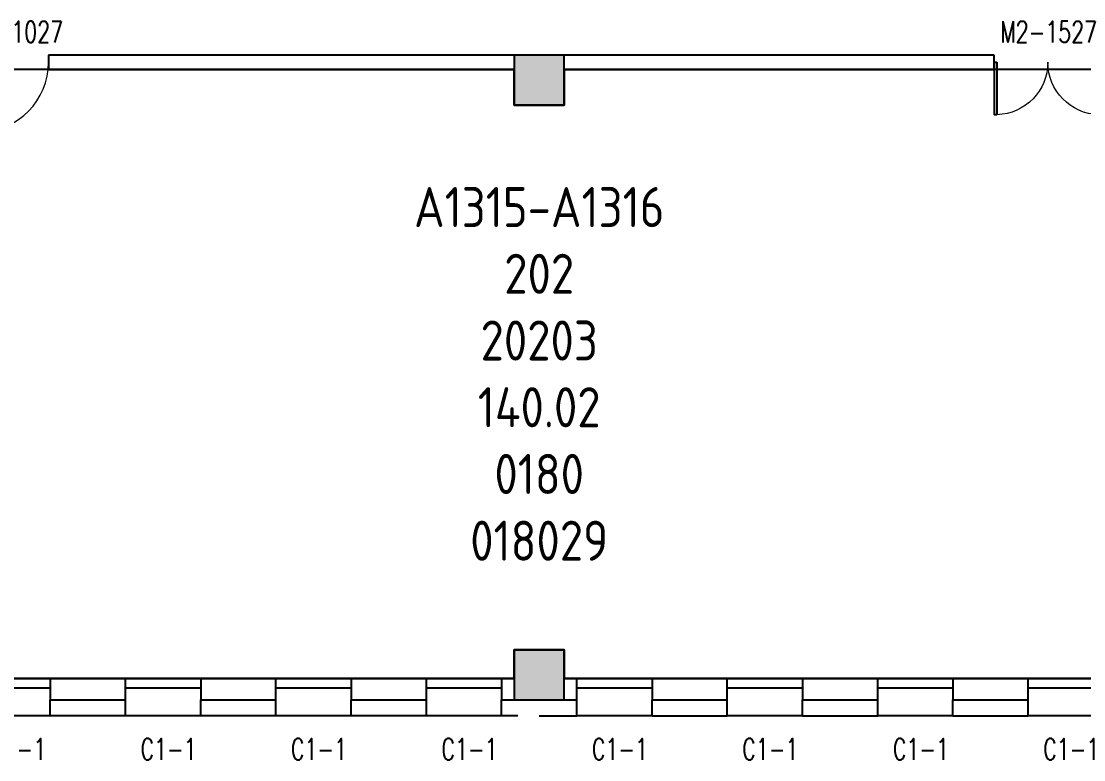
# Model space of a CAD drawing. Extents: x 1914783 to 1990581, y 313528 to 416301.
# Drawn here: x 1925515 to 1940345, y 382828 to 393138 of the extents above; entities that cross this region are included whole.
import ezdxf

# ---------------------------------------------------------------- set-up
doc = ezdxf.new("R2010")
doc.units = 0
doc.header["$LTSCALE"] = 1000
doc.header["$MEASUREMENT"] = 0
for name, color, linetype in [('body', 30, 'Continuous'), ('RM$', 5, 'Continuous'), ('RM$TXT', 5, 'Continuous')]:
    doc.layers.add(name, color=color, linetype=linetype)
doc.styles.add('_TCH_WINDOW', font='txt.shx', dxfattribs={"height": 3.5, "bigfont": 'hztxt.shx'})
doc.styles.get("Standard").update_dxf_attribs({"font": 'gbenor.shx', "bigfont": 'gbcbig.shx'})

# ---------------------------------------------------------------- blocks, each defined once
blk = doc.blocks.new('$WINLIB2D$00000004')
for p, q in [((-0.5, 0.5), (0.5, 0.5)), ((-0.5, 0.2405796575893152), (0.5, 0.2405796575893152)), ((-0.4999999999999999, -0.5), (0.5, -0.5))]:
    blk.add_line(p, q)
blk = doc.blocks.new('$DorLib2D$00000001')
for p, q in [((0.45, 0.9750000000000001), (0.5000000000000002, 0.9750000000000001)), ((0.45, 0), (0.45, 0.9750000000000001)), ((0.5, 0), (0.5, 0.9750000000000001)), ((0.5, 0), (0.45, 0))]:
    blk.add_line(p, q)
at = {"lineweight": 13}
blk.add_arc((0.475, 0), 0.975, 91.4692835813538, 180, dxfattribs=at)
blk = doc.blocks.new('$DorLib2D$00000002')
for p, q in [((-0.5, -5.684341886080802e-17), (-0.5000000000000007, 0.4875)), ((-0.4750000000000007, 0.4875), (-0.5000000000000007, 0.4875)), ((-0.475, -2.842170943040401e-17), (-0.4750000000000007, 0.4875)), ((0.475, -2.842170943040401e-17), (0.4750000000000007, 0.4875)), ((0.4750000000000007, 0.4875), (0.5000000000000007, 0.4875)), ((0.5, -5.684341886080802e-17), (0.5000000000000007, 0.4875)), ((-0.5, -5.684341886080802e-17), (-0.475, -2.842170943040401e-17)), ((0.5, -5.684341886080802e-17), (0.475, -2.842170943040401e-17))]:
    blk.add_line(p, q)
at = {"lineweight": 13}
for centre, start, end in [((-0.4875, -4.263256414560601e-17), 0, 88.53071641864632), ((0.4875, -4.263256414560601e-17), 91.4692835813537, 180)]:
    blk.add_arc(centre, 0.4875, start, end, dxfattribs=at)

msp = doc.modelspace()

# ---------------------------------------------------------------- hatches: boundary and pattern name
at = {"layer": 'body'}
for points in [[(1932394.367475049, 391964.4910987295), (1933094.367475049, 391964.4910987295), (1933094.367475049, 392664.4989112291), (1932394.367475049, 392664.4989112291)], [(1932394.367475156, 383664.5067237632), (1933094.367475156, 383664.5067237632), (1933094.367475156, 384364.4989112623), (1932394.367475156, 384364.4989112623)]]:
    msp.add_hatch(color=256, dxfattribs=at).paths.add_polyline_path(points)

# ---------------------------------------------------------------- linework, layer by layer
for p, q in [((1932394.367475037, 392664.5067241123), (1925894.851408996, 392664.5067241151)), ((1925894.851408996, 392664.5067241151), (1925894.851408996, 392464.5067241)), ((1933094.367475049, 392664.4989112291), (1932394.367475049, 392664.4989112291)), ((1932394.367475049, 392664.4989112291), (1932394.367475049, 391964.4910987295)), ((1939093.883541107, 392664.5067241052), (1933094.367475038, 392664.5067240968)), ((1933094.367475049, 391964.4910987295), (1933094.367475049, 392664.4989112291)), ((1939093.883541107, 392464.5067241052), (1939093.883541107, 392664.5067241052)), ((1925894.851408996, 392464.5067241), (1932394.367475037, 392464.5067241203)), ((1933094.367475038, 392464.506724106), (1939093.883541107, 392464.5067241052)), ((1932394.367475049, 391964.4910987295), (1933094.367475049, 391964.4910987295)), ((1933094.367475156, 384364.4989112623), (1932394.367475156, 384364.4989112623)), ((1932394.367475156, 384364.4989112623), (1932394.367475156, 383664.5067237632)), ((1933094.367475156, 383664.5067237632), (1933094.367475156, 384364.4989112623)), ((1926969.367475179, 383964.506724113), (1925919.367475179, 383964.5067241123)), ((1925919.367475179, 383964.5067241123), (1925919.367475179, 383664.5067241017)), ((1926969.367475179, 383664.5067241017), (1926969.367475179, 383964.506724113)), ((1929069.367475179, 383964.5067241142), (1928019.367475179, 383964.5067241135)), ((1928019.367475179, 383964.5067241135), (1928019.367475179, 383664.5067241017)), ((1929069.367475179, 383664.5067241017), (1929069.367475179, 383964.5067241142)), ((1931169.367475281, 383964.5067241155), (1930119.367475179, 383964.5067241149)), ((1930119.367475179, 383964.5067241149), (1930119.367475179, 383664.5067241017)), ((1931169.367475281, 383664.5067241017), (1931169.367475281, 383964.5067241155)), ((1932394.367475108, 383964.5067239188), (1932219.367475281, 383964.5067241162)), ((1932219.367475281, 383964.5067241162), (1932219.367475281, 383664.5067241017)), ((1933269.367475281, 383964.5067241067), (1933094.367475109, 383964.506724242)), ((1933269.367475281, 383664.5067241067), (1933269.367475281, 383964.5067241067)), ((1935369.367475281, 383964.5067241067), (1934319.367475281, 383964.5067241067)), ((1934319.367475281, 383964.5067241067), (1934319.367475281, 383664.5067241067)), ((1935369.367475281, 383664.5067241067), (1935369.367475281, 383964.5067241067)), ((1937469.367475281, 383964.5067241067), (1936419.367475179, 383964.5067241067)), ((1936419.367475179, 383964.5067241067), (1936419.367475179, 383664.5067241067)), ((1937469.367475281, 383664.5067241067), (1937469.367475281, 383964.5067241067)), ((1939569.367475179, 383964.5067241067), (1938519.367475179, 383964.5067241067)), ((1938519.367475179, 383964.5067241067), (1938519.367475179, 383664.5067241067)), ((1939569.367475179, 383664.5067241067), (1939569.367475179, 383964.5067241067)), ((1925919.367475179, 383664.5067241017), (1926969.367475179, 383664.5067241017)), ((1925919.367475179, 383439.5067241159), (1925919.367475179, 383664.5067241075)), ((1926969.367475179, 383439.5067241159), (1926969.367475179, 383664.5067241075)), ((1928019.367475179, 383664.5067241017), (1929069.367475179, 383664.5067241017)), ((1928019.367475179, 383439.5067241159), (1928019.367475179, 383664.5067241075)), ((1929069.367475179, 383439.5067241159), (1929069.367475179, 383664.5067241075)), ((1930119.367475179, 383664.5067241017), (1931169.367475281, 383664.5067241017)), ((1930119.367475179, 383439.5067241159), (1930119.367475179, 383664.5067241075)), ((1931169.367475281, 383439.5067241159), (1931169.367475281, 383664.5067241075)), ((1932219.367475281, 383664.5067241017), (1932394.367475108, 383664.5067243273)), ((1932219.367475281, 383439.5067241159), (1932219.367475281, 383664.5067241075)), ((1932394.367475156, 383664.5067237632), (1933094.367475156, 383664.5067237632)), ((1933094.367475109, 383664.5067240882), (1933269.367475281, 383664.5067241067)), ((1933269.367475281, 383439.5067241067), (1933269.367475281, 383664.5067241075)), ((1934319.367475281, 383664.5067241067), (1935369.367475281, 383664.5067241067)), ((1934319.367475281, 383439.5067241067), (1934319.367475281, 383664.5067241075)), ((1935369.367475281, 383439.5067241067), (1935369.367475281, 383664.5067241075)), ((1936419.367475179, 383664.5067241067), (1937469.367475281, 383664.5067241067)), ((1936419.367475179, 383439.5067241067), (1936419.367475179, 383664.5067241075)), ((1937469.367475281, 383439.5067241067), (1937469.367475281, 383664.5067241075)), ((1938519.367475179, 383664.5067241067), (1939569.367475179, 383664.5067241067)), ((1938519.367475179, 383439.5067241067), (1938519.367475179, 383664.5067241075)), ((1939569.367475179, 383439.5067241067), (1939569.367475179, 383664.5067241075)), ((1926969.367475179, 383439.5067241159), (1925919.367475179, 383439.5067241159)), ((1929069.367475179, 383439.5067241159), (1928019.367475179, 383439.5067241159)), ((1931169.367475281, 383439.5067241159), (1930119.367475179, 383439.5067241159)), ((1932444.367475143, 383439.5067241075), (1932219.367475281, 383439.5067241159)), ((1932744.367475143, 383439.5067241075), (1933269.367475281, 383439.5067241067)), ((1934319.367475281, 383439.5067241067), (1935369.367475281, 383439.5067241067)), ((1936419.367475179, 383439.5067241067), (1937469.367475281, 383439.5067241067)), ((1938519.367475179, 383439.5067241067), (1939569.367475179, 383439.5067241067))]:
    msp.add_line(p, q, dxfattribs=at)
at = {"layer": 'RM$'}
msp.add_lwpolyline([(1924444.369203825, 384364.5067339167), (1924694.369203816, 384364.5067339167), (1924694.369203816, 383964.5145465438), (1932394.369203816, 383964.5145465092), (1932394.369203816, 384364.5067339167), (1933094.369203816, 384364.5067339167), (1933094.369203816, 383964.5145464848), (1940794.369203829, 383964.5145465122), (1940794.369203816, 384364.5067339167), (1941044.369203832, 384364.5067339167), (1941044.369203828, 391964.4989211346), (1940794.36920371, 391964.4989211346), (1940794.369203738, 392464.5145465139), (1933094.36920371, 392464.5145465162), (1933094.36920371, 391964.4989211346), (1932394.36920371, 391964.4989211346), (1932394.36920371, 392464.5145465159), (1924694.369203727, 392464.5145465164), (1924694.369203727, 391964.4989211346), (1924444.369203828, 391964.498921125)], close=True, dxfattribs=at)

# ---------------------------------------------------------------- block references
at = {"layer": 'body'}
ref = msp.add_blockref('$DorLib2D$00000001', (1925394.851409066, 392564.5067241061), dxfattribs=dict(at, xscale=1000, yscale=1000, zscale=1000, rotation=180))
ref.add_attrib('A', 'M2-1027', (1924747.351409066, 392840.4671472056), dxfattribs={"height": 297.5, "style": '_TCH_WINDOW', "width": 0.7058823529411765})
ref = msp.add_blockref('$DorLib2D$00000002', (1939843.883541221, 392564.5067241061), dxfattribs=dict(at, xscale=-1500, yscale=1500, zscale=-1500, rotation=180))
ref.add_attrib('A', 'M2-1527', (1939178.883541221, 392840.4671472022), dxfattribs={"height": 297.5, "style": '_TCH_WINDOW', "width": 0.7058823529411765})
ref = msp.add_blockref('$WINLIB2D$00000004', (1925394.367475277, 383702.0067241075), dxfattribs=dict(at, xscale=1050, yscale=-525, zscale=1050, rotation=180))
ref.add_attrib('A', 'C1-1', (1925079.367475277, 382828.2567241079), dxfattribs={"height": 297.5, "style": '_TCH_WINDOW', "width": 0.7058823529411765})
ref = msp.add_blockref('$WINLIB2D$00000004', (1927494.3674752, 383702.0067241075), dxfattribs=dict(at, xscale=1050, yscale=-525, zscale=1050, rotation=180))
ref.add_attrib('A', 'C1-1', (1927179.367475198, 382828.2567241079), dxfattribs={"height": 297.5, "style": '_TCH_WINDOW', "width": 0.7058823529411765})
ref = msp.add_blockref('$WINLIB2D$00000004', (1929594.367475199, 383702.0067241075), dxfattribs=dict(at, xscale=1050, yscale=-525, zscale=1050, rotation=180))
ref.add_attrib('A', 'C1-1', (1929279.367475198, 382828.2567241028), dxfattribs={"height": 297.5, "style": '_TCH_WINDOW', "width": 0.7058823529411765})
ref = msp.add_blockref('$WINLIB2D$00000004', (1931694.367475198, 383702.0067241075), dxfattribs=dict(at, xscale=1050, yscale=-525, zscale=1050, rotation=180))
ref.add_attrib('A', 'C1-1', (1931379.367475198, 382828.2567241079), dxfattribs={"height": 297.5, "style": '_TCH_WINDOW', "width": 0.7058823529411765})
ref = msp.add_blockref('$WINLIB2D$00000004', (1933794.367475276, 383702.0067241075), dxfattribs=dict(at, xscale=-1050, yscale=525, zscale=-1050))
ref.add_attrib('A', 'C1-1', (1933479.367475276, 382828.2567241079), dxfattribs={"height": 297.5, "style": '_TCH_WINDOW', "width": 0.7058823529411765})
ref = msp.add_blockref('$WINLIB2D$00000004', (1935894.367475199, 383702.0067241075), dxfattribs=dict(at, xscale=-1050, yscale=525, zscale=-1050))
ref.add_attrib('A', 'C1-1', (1935579.367475198, 382828.2567241079), dxfattribs={"height": 297.5, "style": '_TCH_WINDOW', "width": 0.7058823529411765})
ref = msp.add_blockref('$WINLIB2D$00000004', (1937994.367475198, 383702.0067241075), dxfattribs=dict(at, xscale=-1050, yscale=525, zscale=-1050))
ref.add_attrib('A', 'C1-1', (1937679.367475198, 382828.2567241028), dxfattribs={"height": 297.5, "style": '_TCH_WINDOW', "width": 0.7058823529411765})
ref = msp.add_blockref('$WINLIB2D$00000004', (1940094.367475199, 383702.0067241075), dxfattribs=dict(at, xscale=-1050, yscale=525, zscale=-1050))
ref.add_attrib('A', 'C1-1', (1939779.367475198, 382828.2567241079), dxfattribs={"height": 297.5, "style": '_TCH_WINDOW', "width": 0.7058823529411765})

# ---------------------------------------------------------------- texts
at = {"layer": 'RM$TXT', "insert": (1932744.369203828, 385606.7812131672), "char_height": 558.8, "attachment_point": 8}
msp.add_mtext('A1315-A1316^M^J202^M^J20203^M^J140.02^M^J0180^M^J018029^M^J', dxfattribs=at)

doc.saveas('drawing.dxf')
